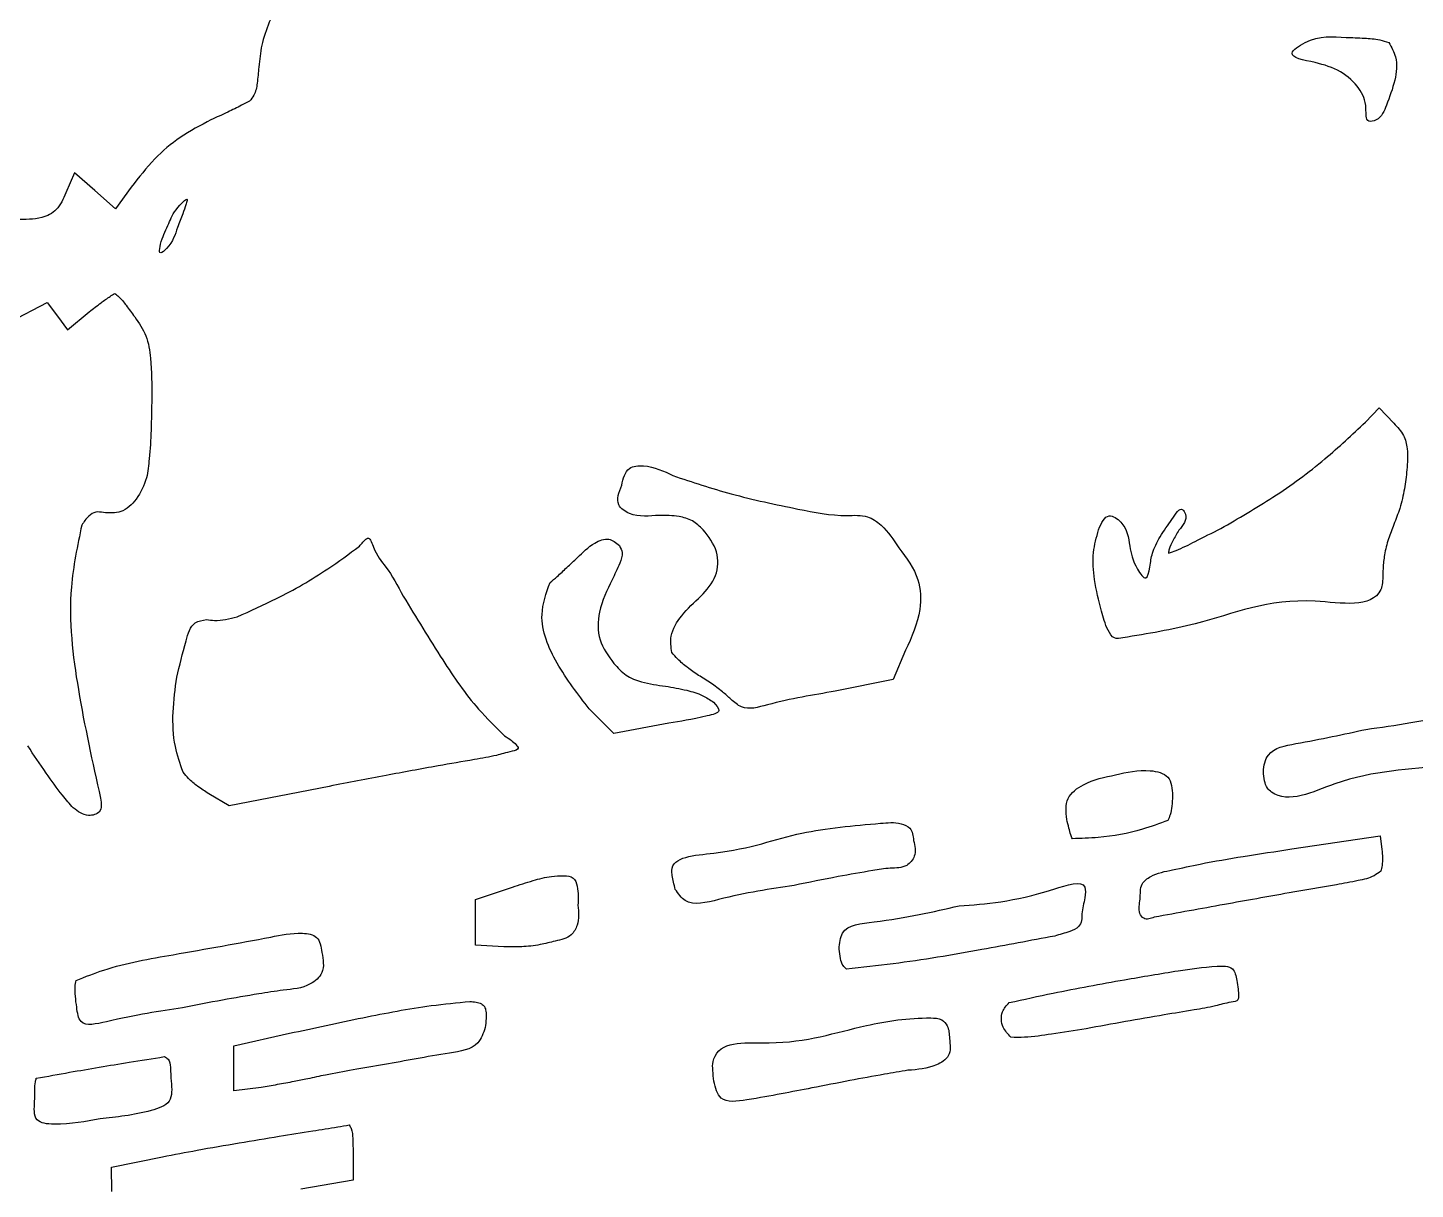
# Model space of a CAD drawing. Extents: x 0 to 204, y 72 to 361.
# Drawn here: x 87.4 to 156.3, y 237.2 to 294.8 of the extents above; entities that cross this region are included whole.
import ezdxf

# ---------------------------------------------------------------- set-up
doc = ezdxf.new("R2010")
doc.units = 0
doc.layers.get('0').update_dxf_attribs({"linetype": 'CONTINUOUS'})

msp = doc.modelspace()

# ---------------------------------------------------------------- linework, layer by layer
at = {"color": 7}
for p, q in [((154.94, 294.103778), (154.94, 294.103778)), ((89.746667, 287.640889), (89.323333, 286.653111)), ((90.762667, 286.766), (89.746667, 287.640889)), ((91.778667, 285.862889), (90.762667, 286.766)), ((92.568889, 286.935333), (91.778667, 285.862889)), ((94.854889, 284.931556), (94.854889, 284.931556)), ((86.557556, 280.246667), (88.392, 281.206222)), ((88.392, 281.206222), (88.9, 280.528889)), ((88.9, 280.528889), (89.408, 279.851556)), ((89.408, 279.851556), (90.480444, 280.754667)), ((92.738222, 280.500667), (92.738222, 280.500667)), ((153.782889, 275.279556), (154.460222, 275.985111)), ((154.460222, 275.985111), (155.194, 275.223111)), ((119.436444, 272.626667), (119.436444, 272.626667)), ((155.843111, 272.908889), (155.843111, 272.908889)), ((116.783556, 269.155333), (116.783556, 269.155333)), ((106.059111, 266.643556), (106.059111, 266.643556)), ((130.979333, 263.962444), (130.358444, 262.523111)), ((130.358444, 262.523111), (127.479778, 261.930444)), ((116.501333, 259.842), (115.287778, 261.055556)), ((119.238889, 260.35), (116.501333, 259.842)), ((97.423111, 256.257778), (96.407111, 256.850444)), ((102.390222, 257.217333), (97.423111, 256.257778)), ((144.215556, 256.737556), (144.215556, 256.737556)), ((150.142222, 254.112889), (154.516667, 254.762)), ((154.516667, 254.762), (154.601333, 254.084667)), ((131.374444, 254.536222), (131.374444, 254.536222)), ((154.544889, 253.012222), (154.544889, 253.012222)), ((109.643333, 251.601111), (111.477778, 252.222)), ((109.643333, 250.472222), (109.643333, 251.601111)), ((114.723333, 251.318889), (114.723333, 251.318889)), ((139.869333, 251.685778), (139.869333, 251.685778)), ((109.643333, 249.343333), (109.643333, 250.472222)), ((111.054444, 249.258667), (109.643333, 249.343333)), ((102.023333, 248.976444), (102.023333, 248.976444)), ((147.404667, 247.593556), (147.404667, 247.593556)), ((110.094889, 246.295333), (110.094889, 246.295333)), ((97.648889, 244.348), (100.414667, 244.968889)), ((97.648889, 243.219111), (97.648889, 244.348)), ((133.152444, 244.714889), (133.152444, 244.714889)), ((97.648889, 242.118444), (97.648889, 243.219111)), ((94.544444, 242.598222), (94.544444, 242.598222)), ((99.003556, 242.287778), (97.648889, 242.118444)), ((91.581111, 238.336667), (94.121111, 238.844667)), ((103.575556, 239.070444), (103.575556, 237.687556)), ((103.575556, 239.070444), (103.575556, 239.070444)), ((91.609333, 237.123111), (91.581111, 238.336667)), ((103.575556, 237.687556), (100.979111, 237.236))]:
    msp.add_line(p, q, dxfattribs=at)
for points, knots in [([(100.019556, 296.418), (99.807308, 295.98845), (99.417259, 295.19906), (99.011855, 294.013784), (98.929683, 293.251948), (98.890667, 292.890222)], [0, 0, 0, 0, 1.437541, 2.641784, 3.730501, 3.730501, 3.730501, 3.730501]), ([(151.299333, 293.116), (150.70291, 293.230058), (149.710676, 293.419809), (151.272819, 294.482584), (152.177642, 294.409752), (152.823333, 294.357778)], [0, 0, 0, 0, 1.238772, 2.060873, 4.109342, 4.109342, 4.109342, 4.109342]), ([(152.823333, 294.357778), (153.127159, 294.348996), (153.686314, 294.332835), (154.40316, 294.277081), (154.793587, 294.151043), (154.94, 294.103778)], [0, 0, 0, 0, 0.91317, 1.680577, 2.141039, 2.141039, 2.141039, 2.141039]), ([(154.94, 294.103778), (155.076638, 293.873117), (155.413805, 293.303941), (155.273592, 292.161839), (154.981768, 291.402014), (154.827111, 290.999333)], [0, 0, 0, 0, 0.788243, 1.945064, 3.249386, 3.249386, 3.249386, 3.249386]), ([(98.890667, 292.890222), (98.86918, 292.624126), (98.831256, 292.154451), (98.725114, 291.547669), (98.516365, 291.29164), (98.439111, 291.196889)], [0, 0, 0, 0, 0.806686, 1.423851, 1.786437, 1.786437, 1.786437, 1.786437]), ([(154.827111, 290.999333), (154.717405, 290.70627), (154.562631, 290.292813), (153.77604, 290.106379), (153.87176, 291.070335), (153.505238, 291.893011), (152.560008, 292.76361), (151.731476, 292.995205), (151.299333, 293.116)], [0, 0, 0, 0, 0.89605, 1.264156, 1.900191, 2.954112, 4.180991, 5.518529, 5.518529, 5.518529, 5.518529]), ([(98.439111, 291.196889), (98.306978, 291.128412), (97.947241, 290.941981), (97.305398, 290.635621), (96.796758, 290.395959), (96.52, 290.265556)], [0, 0, 0, 0, 0.446447, 1.215472, 2.133322, 2.133322, 2.133322, 2.133322]), ([(96.52, 290.265556), (95.998971, 289.995312), (94.989551, 289.471753), (93.653152, 288.328484), (92.942234, 287.415038), (92.568889, 286.935333)], [0, 0, 0, 0, 1.756492, 3.402956, 5.223888, 5.223888, 5.223888, 5.223888]), ([(89.323333, 286.653111), (89.195794, 286.348297), (88.959648, 285.783919), (88.001226, 285.300266), (87.086637, 285.354059), (86.240675, 285.281798), (85.635942, 285.147892), (85.278175, 284.978891), (85.118222, 284.903333)], [0, 0, 0, 0, 0.960835, 1.779037, 3.014359, 3.672445, 4.327294, 4.856809, 4.856809, 4.856809, 4.856809]), ([(94.092889, 284.367111), (94.223764, 284.668214), (94.490318, 285.281472), (94.714405, 285.796782), (95.40309, 286.474086), (95.248864, 285.961216), (95.112507, 285.56534), (94.949653, 285.164692), (94.854889, 284.931556)], [0, 0, 0, 0, 0.933452, 1.901172, 2.347545, 2.559922, 3.084169, 3.8138, 3.8138, 3.8138, 3.8138]), ([(94.854889, 284.931556), (94.750275, 284.584769), (94.612837, 284.129174), (93.854617, 283.475142), (93.998537, 284.013907), (94.092889, 284.367111)], [0, 0, 0, 0, 1.16735, 1.533619, 2.230794, 2.230794, 2.230794, 2.230794]), ([(90.480444, 280.754667), (90.675568, 280.902031), (91.018841, 281.161283), (91.437305, 281.470729), (91.673619, 281.611888), (91.750444, 281.657778)], [0, 0, 0, 0, 0.733779, 1.290906, 1.559271, 1.559271, 1.559271, 1.559271]), ([(91.750444, 281.657778), (91.821158, 281.605941), (92.039276, 281.44605), (92.339698, 281.026726), (92.593767, 280.69135), (92.738222, 280.500667)], [0, 0, 0, 0, 0.262014, 0.808186, 1.527957, 1.527957, 1.527957, 1.527957]), ([(92.738222, 280.500667), (92.947365, 280.195813), (93.372878, 279.57557), (93.586149, 278.158053), (93.585379, 277.123264), (93.584889, 276.464889)], [0, 0, 0, 0, 1.095193, 2.228239, 4.210013, 4.210013, 4.210013, 4.210013]), ([(93.584889, 276.464889), (93.576649, 275.935325), (93.561066, 274.933865), (93.494425, 273.612702), (93.377901, 272.829691), (93.330889, 272.513778)], [0, 0, 0, 0, 1.589181, 3.005306, 3.963077, 3.963077, 3.963077, 3.963077]), ([(146.614444, 270.002), (147.485417, 270.50607), (149.281167, 271.545351), (151.693572, 273.306112), (153.126753, 274.659809), (153.782889, 275.279556)], [0, 0, 0, 0, 3.018235, 6.222928, 8.928967, 8.928967, 8.928967, 8.928967]), ([(155.194, 275.223111), (155.373195, 275.03519), (155.71356, 274.67825), (155.914695, 273.838022), (155.870075, 273.258871), (155.843111, 272.908889)], [0, 0, 0, 0, 0.765619, 1.454225, 2.505852, 2.505852, 2.505852, 2.505852]), ([(116.896444, 272.146889), (116.973147, 272.48211), (117.10963, 273.078593), (118.310899, 273.175694), (118.980008, 272.849311), (119.436444, 272.626667)], [0, 0, 0, 0, 0.916721, 1.631189, 3.164577, 3.164577, 3.164577, 3.164577]), ([(119.436444, 272.626667), (120.393028, 272.308713), (122.426632, 271.632774), (125.331805, 271.028691), (127.568419, 270.577768), (129.043062, 270.710204), (129.969625, 270.05854), (130.378724, 269.43908), (130.640667, 269.042444)], [0, 0, 0, 0, 3.022368, 6.425264, 8.879306, 9.892222, 10.691853, 12.11523, 12.11523, 12.11523, 12.11523]), ([(155.843111, 272.908889), (155.807301, 272.596642), (155.733535, 271.953447), (155.523685, 271.041008), (155.298039, 270.465092), (155.194, 270.199556)], [0, 0, 0, 0, 0.942711, 1.94188, 2.796693, 2.796693, 2.796693, 2.796693]), ([(93.330889, 272.513778), (93.18905, 272.151328), (92.92724, 271.482309), (92.118724, 270.73267), (91.481903, 270.773329), (91.186, 270.792222)], [0, 0, 0, 0, 1.169591, 2.158858, 3.017507, 3.017507, 3.017507, 3.017507]), ([(120.932222, 269.945556), (120.764875, 270.106719), (120.428953, 270.43023), (119.645518, 270.64157), (118.597805, 270.68387), (117.535199, 270.517162), (116.529166, 271.207069), (116.760576, 271.799217), (116.896444, 272.146889)], [0, 0, 0, 0, 0.686468, 1.377978, 2.363254, 3.840422, 4.526383, 5.501889, 5.501889, 5.501889, 5.501889]), ([(91.186, 270.792222), (91.055273, 270.815462), (90.791761, 270.862308), (90.388473, 270.600023), (90.21579, 270.330752), (90.113556, 270.171333)], [0, 0, 0, 0, 0.385226, 0.776514, 1.344359, 1.344359, 1.344359, 1.344359]), ([(140.546667, 269.945556), (140.691903, 270.275076), (140.946105, 270.851827), (141.936299, 270.197979), (142.034032, 269.554277), (142.098889, 269.127111)], [0, 0, 0, 0, 0.864513, 1.513133, 2.792685, 2.792685, 2.792685, 2.792685]), ([(144.187333, 270.453556), (144.37446, 270.748996), (144.629332, 271.151396), (145.01038, 270.496344), (144.7365, 270.168958), (144.526, 269.917333)], [0, 0, 0, 0, 0.718595, 0.978749, 1.842783, 1.842783, 1.842783, 1.842783]), ([(90.113556, 270.171333), (89.897951, 269.150347), (89.329627, 266.45908), (89.881904, 261.848876), (90.647583, 258.409393), (91.044889, 256.624667)], [0, 0, 0, 0, 3.116339, 8.214507, 13.713103, 13.713103, 13.713103, 13.713103]), ([(120.819333, 266.643556), (121.110896, 266.960094), (121.674804, 267.572308), (121.719065, 268.93999), (121.202, 269.600786), (120.932222, 269.945556)], [0, 0, 0, 0, 1.259693, 2.436362, 3.720056, 3.720056, 3.720056, 3.720056]), ([(140.687778, 265.909778), (140.558577, 266.427775), (140.321707, 267.377445), (140.22563, 268.762455), (140.444785, 269.570095), (140.546667, 269.945556)], [0, 0, 0, 0, 1.602818, 2.938528, 4.09894, 4.09894, 4.09894, 4.09894]), ([(155.194, 270.199556), (155.100906, 269.96331), (154.909139, 269.476664), (154.724391, 268.747307), (154.651453, 268.07912), (154.643665, 267.553453), (154.631777, 267.197661), (154.16195, 265.984755), (149.838888, 266.933758), (146.227, 265.317735), (142.980882, 264.784027), (141.760222, 264.583333)], [0, 0, 0, 0, 0.761324, 1.568261, 2.24884, 2.770696, 3.150347, 3.305473, 6.603206, 12.662024, 16.313424, 16.313424, 16.313424, 16.313424]), ([(142.098889, 269.127111), (142.16221, 268.778051), (142.257014, 268.255442), (142.945765, 267.288105), (143.113095, 268.203886), (143.188846, 268.822514), (143.611411, 269.65512), (143.985593, 270.17387), (144.187333, 270.453556)], [0, 0, 0, 0, 1.204497, 1.803364, 2.369457, 3.078544, 3.972137, 5.017564, 5.017564, 5.017564, 5.017564]), ([(144.018, 268.788444), (144.144862, 268.830885), (144.599098, 268.982844), (145.450272, 269.425476), (146.186792, 269.790217), (146.614444, 270.002)], [0, 0, 0, 0, 0.400997, 1.435789, 2.868548, 2.868548, 2.868548, 2.868548]), ([(144.526, 269.917333), (144.428385, 269.741106), (144.259328, 269.435904), (144.052128, 269.065932), (144.025972, 268.853264), (144.018, 268.788444)], [0, 0, 0, 0, 0.607325, 1.051803, 1.246672, 1.246672, 1.246672, 1.246672]), ([(97.818222, 265.627556), (98.472356, 265.918565), (100.022019, 266.607976), (102.060542, 267.776443), (103.367315, 268.743333), (103.886, 269.127111)], [0, 0, 0, 0, 2.147578, 5.087678, 7.022724, 7.022724, 7.022724, 7.022724]), ([(103.886, 269.127111), (103.942255, 269.196543), (104.041424, 269.318942), (104.170287, 269.4452), (104.396506, 269.621643), (104.66454, 268.713136), (105.294203, 268.060566), (105.777958, 267.164398), (106.059111, 266.643556)], [0, 0, 0, 0, 0.265531, 0.468097, 0.561448, 1.045186, 2.260118, 3.946087, 3.946087, 3.946087, 3.946087]), ([(114.695111, 268.562667), (114.957449, 268.821545), (115.387017, 269.24545), (116.2484, 269.60164), (116.614446, 269.296367), (116.783556, 269.155333)], [0, 0, 0, 0, 1.126209, 1.844128, 2.46061, 2.46061, 2.46061, 2.46061]), ([(116.783556, 269.155333), (116.841191, 269.041751), (116.984215, 268.759892), (116.752109, 268.150251), (116.545274, 267.725872), (116.416667, 267.462)], [0, 0, 0, 0, 0.368855, 0.915326, 1.813722, 1.813722, 1.813722, 1.813722]), ([(113.340444, 267.320889), (113.458268, 267.421086), (113.743276, 267.663456), (114.188393, 268.084719), (114.52156, 268.39897), (114.695111, 268.562667)], [0, 0, 0, 0, 0.463934, 1.122227, 1.83799, 1.83799, 1.83799, 1.83799]), ([(130.640667, 269.042444), (131.020013, 268.542248), (131.702668, 267.642119), (131.774763, 265.731412), (131.275623, 264.621366), (130.979333, 263.962444)], [0, 0, 0, 0, 1.839238, 3.309806, 5.457746, 5.457746, 5.457746, 5.457746]), ([(115.287778, 261.055556), (114.726284, 261.779977), (113.655431, 263.161557), (112.675591, 265.459138), (113.153031, 266.796085), (113.340444, 267.320889)], [0, 0, 0, 0, 2.780375, 5.302591, 6.93244, 6.93244, 6.93244, 6.93244]), ([(116.416667, 267.462), (116.167794, 266.942745), (115.721891, 266.012399), (115.67548, 264.43735), (116.226429, 263.687488), (116.501333, 263.313333)], [0, 0, 0, 0, 1.723203, 3.087453, 4.44607, 4.44607, 4.44607, 4.44607]), ([(106.059111, 266.643556), (106.702368, 265.585411), (107.867754, 263.668372), (109.481267, 261.289225), (110.642967, 260.157475), (111.082667, 259.729111)], [0, 0, 0, 0, 3.718847, 6.737426, 8.57575, 8.57575, 8.57575, 8.57575]), ([(119.38, 263.849556), (119.343823, 264.126673), (119.257648, 264.786776), (119.88421, 265.781896), (120.489366, 266.33951), (120.819333, 266.643556)], [0, 0, 0, 0, 0.818931, 1.950717, 3.307798, 3.307798, 3.307798, 3.307798]), ([(141.760222, 264.583333), (141.606191, 264.554214), (141.275636, 264.491723), (140.906286, 265.133755), (140.775649, 265.597708), (140.687778, 265.909778)], [0, 0, 0, 0, 0.428622, 0.919832, 1.929109, 1.929109, 1.929109, 1.929109]), ([(94.826667, 262.636), (94.966491, 263.212146), (95.181839, 264.099489), (95.543646, 265.365458), (96.094001, 265.454171), (96.294222, 265.486444)], [0, 0, 0, 0, 1.855736, 2.858084, 3.431269, 3.431269, 3.431269, 3.431269]), ([(96.294222, 265.486444), (96.427838, 265.468928), (96.745053, 265.427343), (97.26112, 265.486349), (97.629142, 265.57963), (97.818222, 265.627556)], [0, 0, 0, 0, 0.403242, 0.957325, 1.542806, 1.542806, 1.542806, 1.542806]), ([(120.706444, 262.720667), (120.519088, 262.851242), (120.160886, 263.100887), (119.707226, 263.470731), (119.475424, 263.739084), (119.38, 263.849556)], [0, 0, 0, 0, 0.685438, 1.310477, 1.74782, 1.74782, 1.74782, 1.74782]), ([(116.501333, 263.313333), (116.691639, 263.104144), (117.07204, 262.685995), (117.992838, 262.327945), (118.669333, 262.237784), (119.069556, 262.184444)], [0, 0, 0, 0, 0.837773, 1.674623, 2.886928, 2.886928, 2.886928, 2.886928]), ([(95.137111, 257.922889), (94.991213, 258.342666), (94.658312, 259.300488), (94.59447, 260.916921), (94.748527, 262.057493), (94.826667, 262.636)], [0, 0, 0, 0, 1.328071, 3.030309, 4.782345, 4.782345, 4.782345, 4.782345]), ([(122.315111, 261.535333), (122.17575, 261.660748), (121.859174, 261.94564), (121.320533, 262.341878), (120.912056, 262.593839), (120.706444, 262.720667)], [0, 0, 0, 0, 0.562254, 1.277224, 2.001865, 2.001865, 2.001865, 2.001865]), ([(119.069556, 262.184444), (119.419212, 262.123018), (120.046112, 262.012886), (120.865992, 261.780358), (121.270708, 261.508211), (121.440222, 261.394222)], [0, 0, 0, 0, 1.067207, 1.913396, 2.523263, 2.523263, 2.523263, 2.523263]), ([(127.479778, 261.930444), (126.395146, 261.752565), (124.901112, 261.507543), (122.978338, 260.928426), (122.480378, 261.384101), (122.315111, 261.535333)], [0, 0, 0, 0, 3.425242, 4.718121, 5.360362, 5.360362, 5.360362, 5.360362]), ([(121.440222, 261.394222), (121.583936, 261.24155), (121.912728, 260.892265), (120.517352, 260.557195), (119.787437, 260.438901), (119.238889, 260.35)], [0, 0, 0, 0, 0.494902, 1.132245, 3.059905, 3.059905, 3.059905, 3.059905]), ([(153.811111, 260.039556), (155.270458, 260.24607), (157.271371, 260.529223), (160.331024, 261.341015), (160.646292, 260.3915), (160.753778, 260.067778)], [0, 0, 0, 0, 4.816519, 6.603942, 7.528573, 7.528573, 7.528573, 7.528573]), ([(111.082667, 259.729111), (111.199308, 259.651056), (111.40958, 259.510345), (111.626766, 259.325998), (111.847589, 259.043639), (111.21412, 258.903574), (110.626964, 258.72065), (109.968072, 258.608601), (109.586889, 258.543778)], [0, 0, 0, 0, 0.412916, 0.74437, 0.930815, 1.267393, 2.076133, 3.18621, 3.18621, 3.18621, 3.18621]), ([(160.838444, 258.938889), (159.810127, 258.690529), (156.951562, 258.000126), (153.233911, 258.047913), (149.876376, 256.268133), (148.875688, 257.141949), (148.767221, 257.518228), (148.693123, 258.07156), (148.933617, 259.092272), (151.139707, 259.46397), (152.706062, 259.801459), (153.811111, 260.039556)], [0, 0, 0, 0, 3.136213, 8.718195, 11.887505, 12.168432, 12.55822, 13.01902, 13.870453, 15.350394, 18.89557, 18.89557, 18.89557, 18.89557]), ([(89.690222, 256.144889), (89.509059, 256.352065), (89.027014, 256.903328), (88.290984, 257.944304), (87.734282, 258.772224), (87.432444, 259.221111)], [0, 0, 0, 0, 0.825262, 2.195888, 3.819121, 3.819121, 3.819121, 3.819121]), ([(109.586889, 258.543778), (108.987767, 258.440635), (107.524555, 258.188732), (105.125941, 257.744433), (103.327601, 257.397941), (102.390222, 257.217333)], [0, 0, 0, 0, 1.823793, 4.454183, 7.318046, 7.318046, 7.318046, 7.318046]), ([(96.407111, 256.850444), (96.222357, 256.97137), (95.871646, 257.200917), (95.432124, 257.550514), (95.222832, 257.814689), (95.137111, 257.922889)], [0, 0, 0, 0, 0.663033, 1.258606, 1.671756, 1.671756, 1.671756, 1.671756]), ([(138.966222, 255.580444), (138.932914, 255.946171), (138.866424, 256.676252), (139.979331, 257.502513), (140.852876, 257.675038), (141.393333, 257.781778)], [0, 0, 0, 0, 1.030996, 2.058119, 3.724697, 3.724697, 3.724697, 3.724697]), ([(141.393333, 257.781778), (141.945045, 257.915447), (142.789551, 258.120055), (144.156256, 257.795886), (144.195485, 257.09575), (144.215556, 256.737556)], [0, 0, 0, 0, 1.73562, 2.656717, 3.621596, 3.621596, 3.621596, 3.621596]), ([(144.215556, 256.737556), (144.207788, 256.569934), (144.193211, 256.255354), (144.127063, 255.842204), (144.029175, 255.615316), (143.989778, 255.524)], [0, 0, 0, 0, 0.503885, 0.945657, 1.243221, 1.243221, 1.243221, 1.243221]), ([(91.044889, 256.624667), (91.078111, 256.371265), (91.139487, 255.90313), (90.30866, 255.668919), (89.92195, 255.966544), (89.690222, 256.144889)], [0, 0, 0, 0, 0.666701, 1.231669, 2.076398, 2.076398, 2.076398, 2.076398]), ([(119.549333, 252.109111), (119.521055, 252.227367), (119.46623, 252.456639), (119.409219, 252.762727), (119.264292, 253.740755), (122.766211, 253.888762), (125.476621, 255.018602), (128.38125, 255.266932), (129.737556, 255.382889)], [0, 0, 0, 0, 0.363604, 0.704946, 0.947703, 3.19736, 7.68648, 11.618878, 11.618878, 11.618878, 11.618878]), ([(129.737556, 255.382889), (130.073333, 255.415776), (130.571956, 255.464612), (131.299806, 255.166427), (131.3476, 254.762879), (131.374444, 254.536222)], [0, 0, 0, 0, 1.014084, 1.505893, 2.13606, 2.13606, 2.13606, 2.13606]), ([(139.248444, 254.620889), (139.222964, 254.682533), (139.15203, 254.854144), (139.07004, 255.178542), (139.003273, 255.437013), (138.966222, 255.580444)], [0, 0, 0, 0, 0.199928, 0.556577, 1.001252, 1.001252, 1.001252, 1.001252]), ([(143.989778, 255.524), (143.570468, 255.370054), (142.454042, 254.960169), (140.848517, 254.662899), (139.677393, 254.632151), (139.248444, 254.620889)], [0, 0, 0, 0, 1.339411, 3.566224, 4.853235, 4.853235, 4.853235, 4.853235]), ([(131.374444, 254.536222), (131.432629, 254.266767), (131.534356, 253.795672), (131.00119, 253.155352), (130.188577, 253.179746), (129.069231, 252.994405), (127.46984, 252.719871), (126.174045, 252.455078), (125.447778, 252.306667)], [0, 0, 0, 0, 0.785664, 1.373594, 2.200718, 3.074567, 4.820186, 7.046217, 7.046217, 7.046217, 7.046217]), ([(144.215556, 253.068667), (144.674869, 253.170279), (145.839041, 253.427827), (147.817987, 253.763678), (149.336994, 253.991905), (150.142222, 254.112889)], [0, 0, 0, 0, 1.411107, 3.576582, 6.019497, 6.019497, 6.019497, 6.019497]), ([(154.601333, 254.084667), (154.613972, 253.948394), (154.638461, 253.684329), (154.62762, 253.320825), (154.56959, 253.104361), (154.544889, 253.012222)], [0, 0, 0, 0, 0.410789, 0.796015, 1.081509, 1.081509, 1.081509, 1.081509]), ([(111.477778, 252.222), (111.816931, 252.333081), (112.450919, 252.540729), (113.299757, 252.760052), (113.814275, 252.778964), (114.017778, 252.786444)], [0, 0, 0, 0, 1.071768, 2.003485, 2.613126, 2.613126, 2.613126, 2.613126]), ([(114.017778, 252.786444), (114.195588, 252.775568), (114.538205, 252.754612), (114.764106, 252.082177), (114.7398, 251.627157), (114.723333, 251.318889)], [0, 0, 0, 0, 0.485735, 0.935944, 1.881657, 1.881657, 1.881657, 1.881657]), ([(133.632222, 251.290667), (134.956699, 251.383096), (136.710951, 251.505517), (139.976009, 252.677447), (139.89106, 251.887755), (139.869333, 251.685778)], [0, 0, 0, 0, 4.761892, 6.307061, 6.838082, 6.838082, 6.838082, 6.838082]), ([(143.312444, 250.726222), (143.123127, 250.659311), (142.823367, 250.553365), (142.481357, 251.039837), (142.65932, 251.628175), (142.577028, 252.362594), (143.291018, 252.899355), (143.84626, 253.001037), (144.215556, 253.068667)], [0, 0, 0, 0, 0.524413, 0.830341, 1.547413, 2.291557, 2.860046, 3.989083, 3.989083, 3.989083, 3.989083]), ([(154.544889, 253.012222), (154.43697, 252.931264), (154.108493, 252.684847), (153.331062, 252.517347), (152.703501, 252.401395), (152.343556, 252.334889)], [0, 0, 0, 0, 0.401823, 1.223045, 2.327595, 2.327595, 2.327595, 2.327595]), ([(125.447778, 252.306667), (124.259949, 252.126034), (122.556656, 251.867016), (120.187153, 251.195269), (119.700387, 251.892687), (119.549333, 252.109111)], [0, 0, 0, 0, 3.814796, 5.470247, 6.215119, 6.215119, 6.215119, 6.215119]), ([(152.343556, 252.334889), (151.560815, 252.201095), (149.707655, 251.884334), (146.698593, 251.340539), (144.47127, 250.936457), (143.312444, 250.726222)], [0, 0, 0, 0, 2.382266, 5.640086, 9.17332, 9.17332, 9.17332, 9.17332]), ([(114.723333, 251.318889), (114.754816, 250.981111), (114.803744, 250.456157), (114.368595, 249.713196), (113.887165, 249.606042), (113.594444, 249.540889)], [0, 0, 0, 0, 0.994928, 1.54626, 2.401471, 2.401471, 2.401471, 2.401471]), ([(127.677333, 249.145778), (127.702474, 249.439615), (127.778672, 250.330207), (130.537119, 250.577994), (132.334337, 250.991818), (133.632222, 251.290667)], [0, 0, 0, 0, 0.813807, 2.466568, 6.762493, 6.762493, 6.762493, 6.762493]), ([(139.869333, 251.685778), (139.842097, 251.554907), (139.787433, 251.292252), (139.710894, 250.917226), (139.729723, 250.560059), (139.549359, 250.189422), (139.026787, 249.979307), (138.620487, 249.864602), (138.373556, 249.794889)], [0, 0, 0, 0, 0.401388, 0.805576, 1.143085, 1.462359, 1.965534, 2.745173, 2.745173, 2.745173, 2.745173]), ([(99.483333, 249.738444), (99.988022, 249.84823), (100.722669, 250.008038), (101.89802, 249.829778), (101.980316, 249.269373), (102.023333, 248.976444)], [0, 0, 0, 0, 1.591978, 2.317352, 3.111751, 3.111751, 3.111751, 3.111751]), ([(89.831333, 247.593556), (90.286241, 247.773949), (91.835584, 248.388341), (95.111133, 248.939902), (97.874618, 249.444627), (99.483333, 249.738444)], [0, 0, 0, 0, 1.465872, 4.992521, 9.905512, 9.905512, 9.905512, 9.905512]), ([(113.594444, 249.540889), (113.346785, 249.477739), (112.801246, 249.338635), (111.947251, 249.244704), (111.347205, 249.254088), (111.054444, 249.258667)], [0, 0, 0, 0, 0.766226, 1.687827, 2.565862, 2.565862, 2.565862, 2.565862]), ([(128.044222, 248.158), (127.98469, 248.210738), (127.830314, 248.347496), (127.729044, 248.711195), (127.695873, 248.989968), (127.677333, 249.145778)], [0, 0, 0, 0, 0.235057, 0.60954, 1.084062, 1.084062, 1.084062, 1.084062]), ([(138.373556, 249.794889), (137.1702, 249.566188), (134.507097, 249.060059), (131.066431, 248.477414), (128.816338, 248.239604), (128.044222, 248.158)], [0, 0, 0, 0, 3.675011, 8.13303, 10.46196, 10.46196, 10.46196, 10.46196]), ([(102.023333, 248.976444), (102.086394, 248.62363), (102.200593, 247.984705), (101.297873, 247.214024), (100.565151, 247.152488), (100.104222, 247.113778)], [0, 0, 0, 0, 0.997187, 1.805846, 3.177237, 3.177237, 3.177237, 3.177237]), ([(136.115778, 246.492889), (136.839521, 246.651306), (138.7384, 247.066944), (141.535332, 247.583744), (143.609957, 247.926607), (144.497778, 248.073333)], [0, 0, 0, 0, 2.222554, 5.8313, 8.530923, 8.530923, 8.530923, 8.530923]), ([(144.497778, 248.073333), (145.101978, 248.164399), (145.943752, 248.291272), (147.260929, 248.321524), (147.360468, 247.817401), (147.404667, 247.593556)], [0, 0, 0, 0, 1.945243, 2.710123, 3.320998, 3.320998, 3.320998, 3.320998]), ([(89.859556, 246.267111), (89.83655, 246.446028), (89.793352, 246.781985), (89.761017, 247.229577), (89.811265, 247.489677), (89.831333, 247.593556)], [0, 0, 0, 0, 0.542076, 1.017867, 1.334239, 1.334239, 1.334239, 1.334239]), ([(100.104222, 247.113778), (99.699551, 247.051682), (98.694214, 246.897415), (97.027847, 246.611187), (95.770077, 246.367166), (95.108889, 246.238889)], [0, 0, 0, 0, 1.228215, 3.051296, 5.071807, 5.071807, 5.071807, 5.071807]), ([(147.404667, 247.593556), (147.429021, 247.448915), (147.472584, 247.190194), (147.493876, 246.881918), (147.485718, 246.547711), (146.925986, 246.499208), (146.279374, 246.28764), (145.648488, 246.184776), (145.288, 246.126)], [0, 0, 0, 0, 0.435499, 0.778984, 0.967329, 1.327498, 2.131251, 3.202797, 3.202797, 3.202797, 3.202797]), ([(100.414667, 244.968889), (101.627642, 245.231365), (103.962459, 245.736598), (106.941707, 246.311915), (108.722892, 246.486704), (109.361111, 246.549333)], [0, 0, 0, 0, 3.723974, 7.168159, 9.091349, 9.091349, 9.091349, 9.091349]), ([(109.361111, 246.549333), (109.464215, 246.541497), (109.660263, 246.526598), (109.924428, 246.453119), (110.044354, 246.342111), (110.094889, 246.295333)], [0, 0, 0, 0, 0.311316, 0.591956, 0.79634, 0.79634, 0.79634, 0.79634]), ([(136.200444, 244.771333), (136.054979, 244.925796), (135.735212, 245.265341), (135.672281, 246.014677), (135.982031, 246.348673), (136.115778, 246.492889)], [0, 0, 0, 0, 0.629881, 1.384621, 1.958153, 1.958153, 1.958153, 1.958153]), ([(95.108889, 246.238889), (93.969675, 246.062665), (92.458235, 245.828863), (90.002007, 245.224646), (89.898319, 245.98344), (89.859556, 246.267111)], [0, 0, 0, 0, 3.83896, 5.093302, 5.842202, 5.842202, 5.842202, 5.842202]), ([(110.094889, 246.295333), (110.11939, 246.222438), (110.184189, 246.029654), (110.178364, 245.671609), (110.14256, 245.399127), (110.123111, 245.251111)], [0, 0, 0, 0, 0.229583, 0.607169, 1.056194, 1.056194, 1.056194, 1.056194]), ([(121.468444, 242.598222), (121.447763, 242.773894), (121.409671, 243.097458), (121.394204, 243.522582), (121.815999, 244.650455), (125.29148, 244.235384), (128.416309, 245.332375), (131.290054, 245.768832), (132.748343, 245.717426), (133.128861, 245.286128), (133.143429, 244.933267), (133.152444, 244.714889)], [0, 0, 0, 0, 0.531691, 0.979305, 1.261682, 4.020699, 8.925792, 12.135073, 12.692938, 13.085715, 13.723517, 13.723517, 13.723517, 13.723517]), ([(145.288, 246.126), (144.79305, 246.04665), (143.655518, 245.86428), (141.868889, 245.548761), (140.577216, 245.313379), (139.925778, 245.194667)], [0, 0, 0, 0, 1.503791, 3.456132, 5.442641, 5.442641, 5.442641, 5.442641]), ([(110.123111, 245.251111), (110.025139, 244.970074), (109.755655, 244.197047), (107.658749, 243.888893), (106.160634, 243.609376), (105.127778, 243.416667)], [0, 0, 0, 0, 0.844712, 2.323485, 5.606303, 5.606303, 5.606303, 5.606303]), ([(139.925778, 245.194667), (139.355619, 245.105276), (138.343007, 244.946516), (137.101088, 244.759085), (136.426441, 244.76826), (136.200444, 244.771333)], [0, 0, 0, 0, 1.732771, 3.077431, 3.754772, 3.754772, 3.754772, 3.754772]), ([(133.152444, 244.714889), (133.188484, 244.404662), (133.255842, 243.824848), (132.28577, 243.225977), (131.566258, 243.170798), (131.092222, 243.134444)], [0, 0, 0, 0, 0.856959, 1.601657, 3.039727, 3.039727, 3.039727, 3.039727]), ([(87.855778, 242.739333), (88.406481, 242.839145), (89.938678, 243.116847), (92.055868, 243.472163), (93.623455, 243.71979), (94.205778, 243.811778)], [0, 0, 0, 0, 1.679019, 4.671462, 6.440096, 6.440096, 6.440096, 6.440096]), ([(94.205778, 243.811778), (94.275834, 243.777445), (94.478932, 243.677912), (94.516051, 243.17511), (94.533601, 242.818546), (94.544444, 242.598222)], [0, 0, 0, 0, 0.223269, 0.647273, 1.332957, 1.332957, 1.332957, 1.332957]), ([(105.127778, 243.416667), (104.608186, 243.329219), (103.63062, 243.164694), (102.358124, 242.940584), (101.611165, 242.775825), (101.317778, 242.711111)], [0, 0, 0, 0, 1.580771, 2.974079, 3.875321, 3.875321, 3.875321, 3.875321]), ([(131.092222, 243.134444), (130.704937, 243.070367), (129.744814, 242.911513), (128.155766, 242.614636), (126.954209, 242.381888), (126.322667, 242.259556)], [0, 0, 0, 0, 1.177627, 2.919471, 4.849334, 4.849334, 4.849334, 4.849334]), ([(91.016667, 240.735556), (90.308542, 240.595786), (89.332659, 240.403165), (87.68866, 240.520869), (87.779253, 241.499148), (87.780495, 242.094139), (87.780981, 242.491457), (87.838339, 242.681542), (87.855778, 242.739333)], [0, 0, 0, 0, 2.299776, 3.169376, 4.074236, 4.643984, 5.057828, 5.238614, 5.238614, 5.238614, 5.238614]), ([(94.544444, 242.598222), (94.577605, 242.226076), (94.643988, 241.481079), (92.969576, 240.926319), (91.834784, 240.81547), (91.016667, 240.735556)], [0, 0, 0, 0, 0.995877, 1.993634, 4.5713, 4.5713, 4.5713, 4.5713]), ([(101.317778, 242.711111), (101.092807, 242.665613), (100.591397, 242.564209), (99.820178, 242.421339), (99.272696, 242.331797), (99.003556, 242.287778)], [0, 0, 0, 0, 0.688574, 1.534676, 2.352811, 2.352811, 2.352811, 2.352811]), ([(126.322667, 242.259556), (125.329205, 242.063403), (123.944725, 241.790045), (121.73546, 241.459436), (121.546747, 242.264271), (121.468444, 242.598222)], [0, 0, 0, 0, 3.268843, 4.555431, 5.467882, 5.467882, 5.467882, 5.467882]), ([(99.906667, 239.860667), (100.459627, 239.949067), (101.427756, 240.103838), (102.58521, 240.289993), (103.188837, 240.392871), (103.378, 240.425111)], [0, 0, 0, 0, 1.679952, 2.941273, 3.516942, 3.516942, 3.516942, 3.516942]), ([(103.378, 240.425111), (103.415396, 240.365764), (103.540424, 240.167341), (103.54909, 239.686784), (103.565778, 239.298144), (103.575556, 239.070444)], [0, 0, 0, 0, 0.208229, 0.696194, 1.386565, 1.386565, 1.386565, 1.386565]), ([(94.121111, 238.844667), (94.69187, 238.955019), (95.952713, 239.198795), (97.882106, 239.533796), (99.24132, 239.753245), (99.906667, 239.860667)], [0, 0, 0, 0, 1.743958, 3.852517, 5.874407, 5.874407, 5.874407, 5.874407])]:
    msp.add_open_spline(points, degree=3, knots=knots, dxfattribs=at)

doc.saveas('drawing.dxf')
